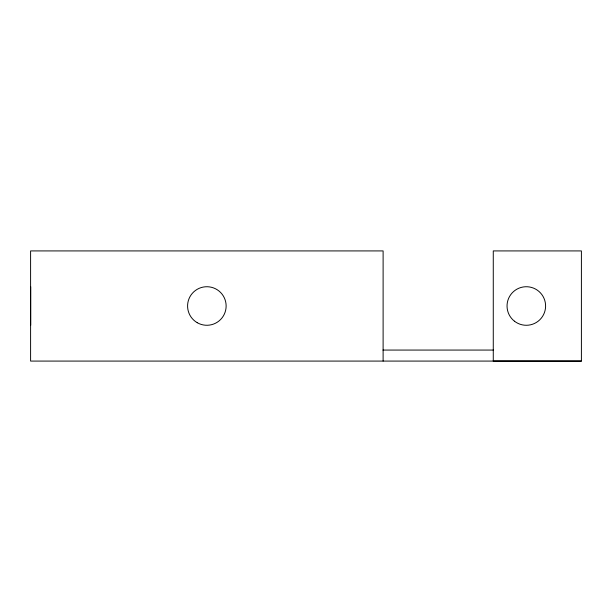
<?xml version="1.0" encoding="UTF-8"?>
<svg xmlns="http://www.w3.org/2000/svg" width="612" height="612" viewBox="0 0 612 612"><rect width="100%" height="100%" fill="white"/><g stroke="black" fill="none" stroke-linecap="round" stroke-linejoin="round"><path stroke-width="0.92" d="M382.959 350.064L493.578 350.064M493.272 361.026L581.4 361.08L581.4 250.92L493.272 250.92L493.272 361.072M581.4 361.08L30.6 361.08L30.6 250.92L383.112 250.92L383.112 361.072M30.707 286.722L30.707 325.278M197.217 322.692A19.278 19.278 0 0 0 226.134 306A19.278 19.278 0 0 0 197.217 289.308A19.278 19.278 0 0 0 197.217 322.692M514.47 321.208A19.278 19.278 0 0 0 545.414 308.655A19.278 19.278 0 0 0 519.075 288.137A19.278 19.278 0 0 0 514.47 321.208"/></g></svg>
